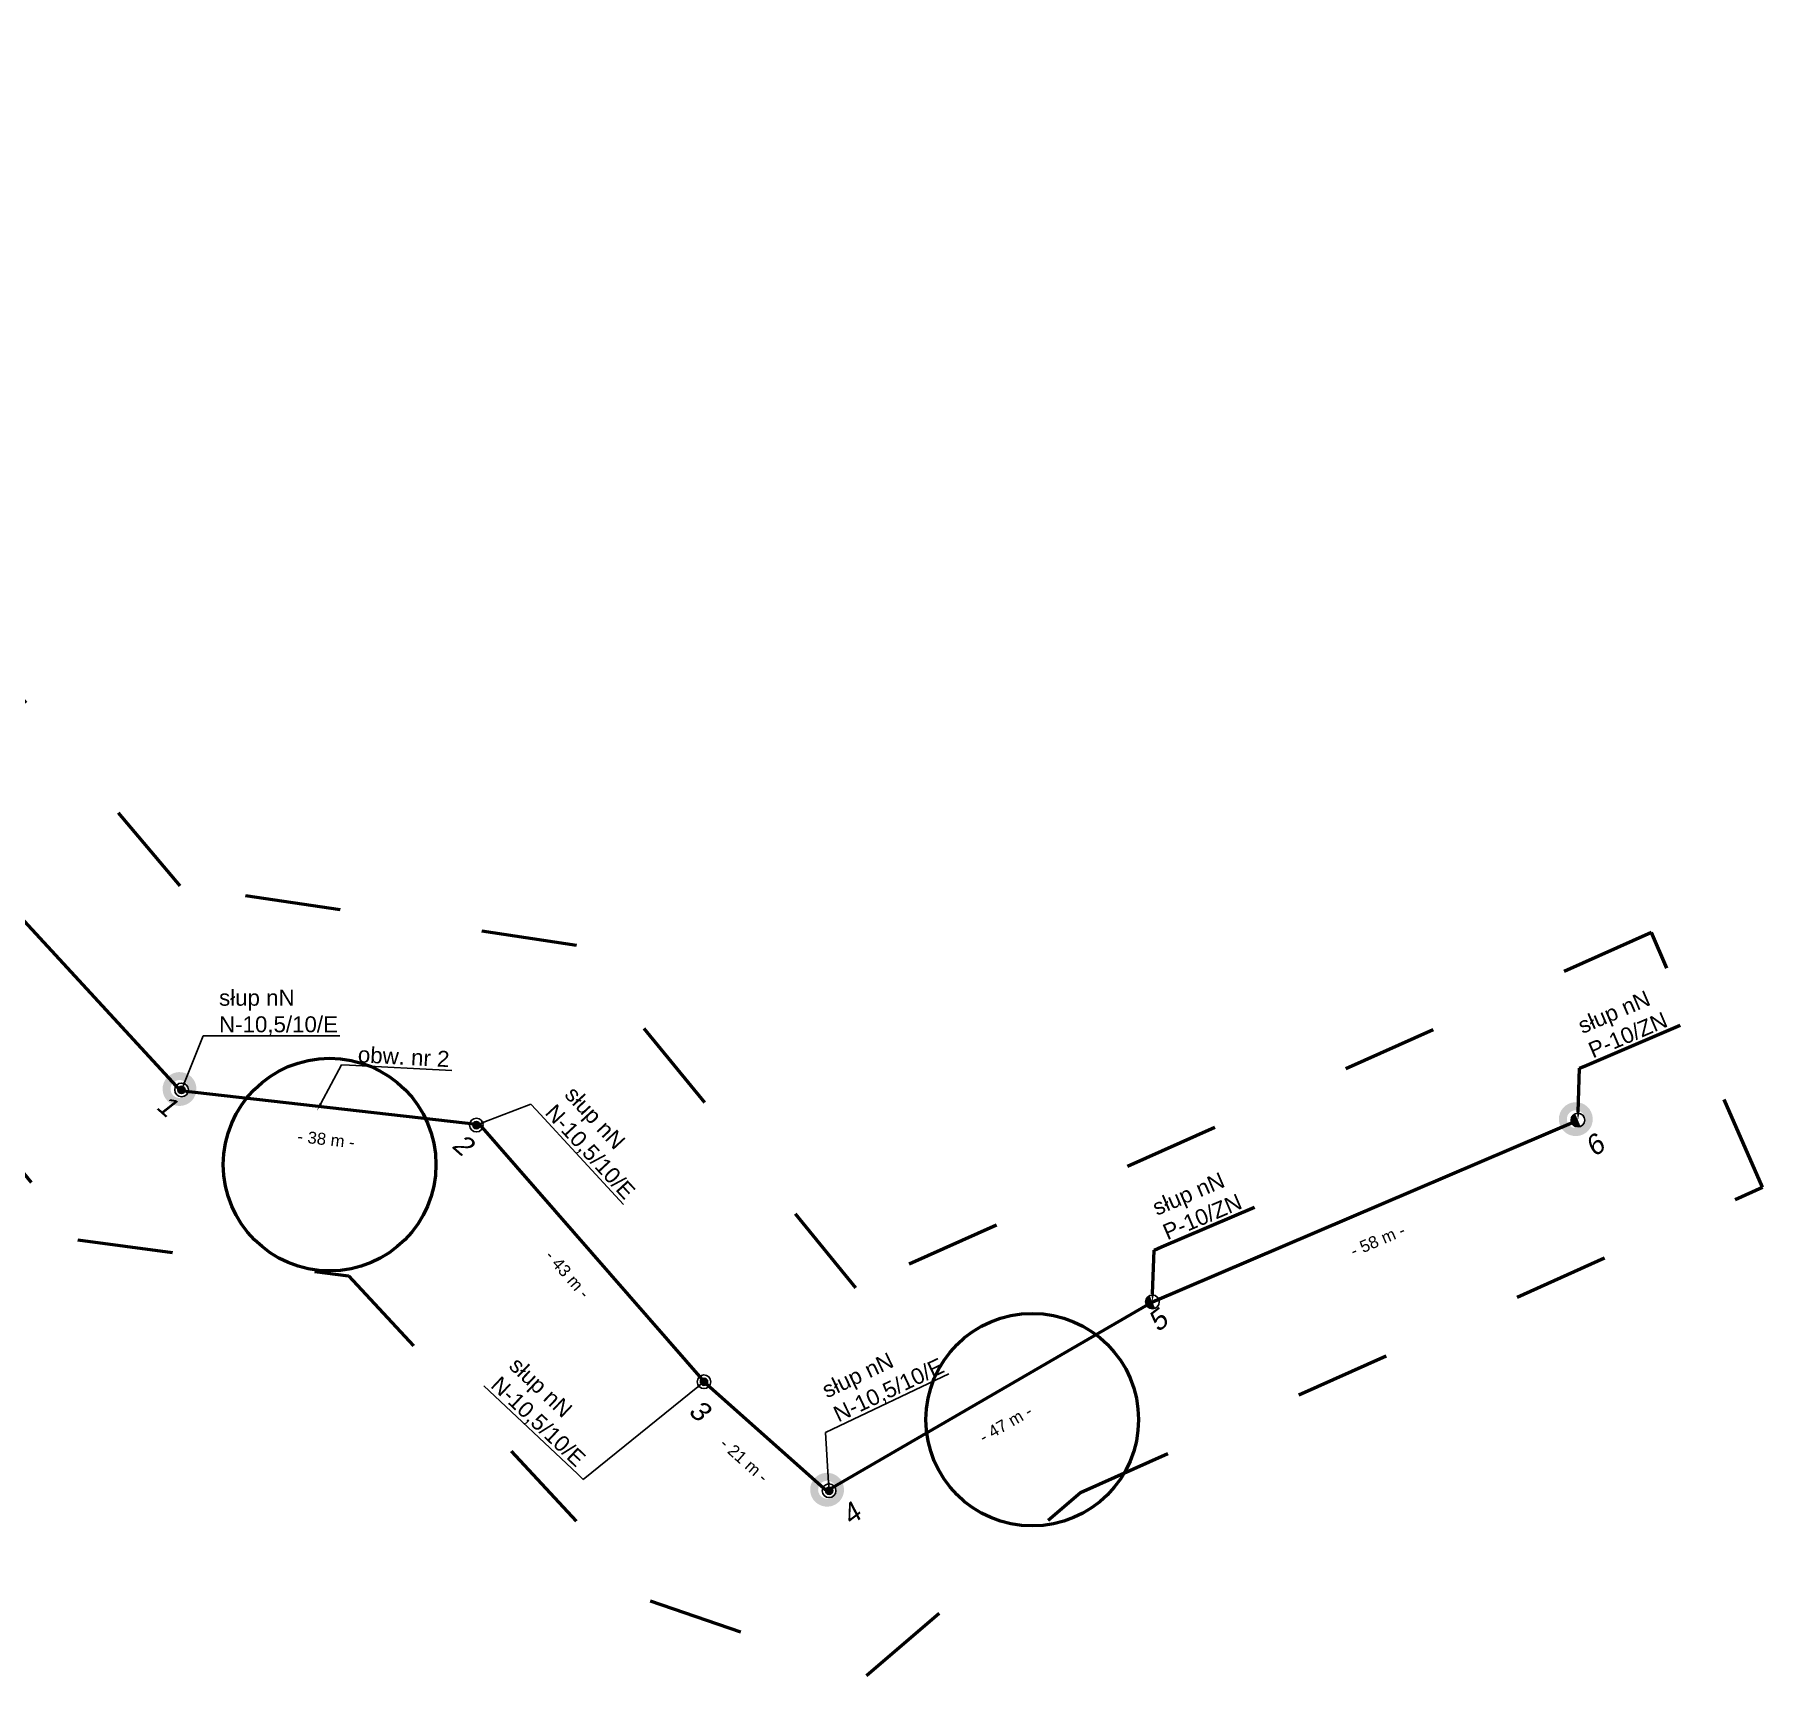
# Model space of a CAD drawing. Header units: metres. Extents: x 7547313 to 7555771, y 5771206 to 5789306.
# Drawn here: x 7548507.1 to 7548723.9, y 5784527.8 to 5784733.7 of the extents above; entities that cross this region are included whole.
import ezdxf
from ezdxf import colors
from ezdxf.entities.mleader import LeaderData, LeaderLine
from ezdxf.math import Vec2, Vec3

# ---------------------------------------------------------------- set-up
doc = ezdxf.new("R2010")
doc.units = ezdxf.units.M
doc.linetypes.add('GCAD_ISO03W100', pattern=[30, 12, -18])
for name, color, linetype, lineweight in [('!TELE', 30, 'SCARPLINE1A', 50), ('!trafo_05-0739', 6, 'GCAD_ISO03W100', 50), ('_numery', 7, 'Continuous', 40), ('_PRZEWIESZENIA', 6, 'Continuous', 50)]:
    doc.layers.add(name, color=color, linetype=linetype, lineweight=lineweight)
for name, color, linetype in [('!wymiary', 7, 'Continuous'), ('_MM mufy', 3, 'Continuous'), ('_MM opisy', 7, 'Continuous'), ('_MM slupy', 5, 'Continuous')]:
    doc.layers.add(name, color=color, linetype=linetype)
doc.styles.get("Standard").update_dxf_attribs({"font": 'arial.ttf'})
doc.linetypes.add('SCARPLINE1A', pattern='A,2,[150,AAA.SHX,S=1,R=0,X=0,Y=0],1e-11', length=2)
doc.dimstyles.new('opis linie', dxfattribs={"dimtxt": 1.5, "dimasz": 0.18, "dimexe": 0.18, "dimexo": 0.0625, "dimgap": 2.5, "dimtad": 4, "dimdec": 0, "dimzin": 0, "dimdsep": 46, "dimtxsty": 'Standard', "dimcen": 0.09, "dimse1": 1, "dimse2": 1, "dimsd1": 1, "dimsd2": 1, "dimclrt": 256, "dimadec": 0, "dimazin": 0, "dimtfac": 1, "dimtdec": 0, "dimtofl": 0, "dimtmove": 0, "dimatfit": 3, "dimfxl": 1, "dimtfill": 1, "dimtolj": 1, "dimtzin": 0, "dimarcsym": 0})

# ---------------------------------------------------------------- blocks, each defined once
blk = doc.blocks.new('*D93')
at = {"layer": 'Defpoints', "color": 0}
for p in [(7548483.7, 5784646.37), (7548524.79, 5784600.68), (7548525.34, 5784601.19)]:
    blk.add_point(p, dxfattribs=at)
at = {"layer": '!wymiary', "insert": (7548501.57, 5784621.06), "char_height": 1.5, "attachment_point": 5, "rotation": 312.6651, "bg_fill": 3, "box_fill_scale": 1.1, "bg_fill_color": 9, "bg_fill_true_color": 13158600, "bg_fill_transparency": 0}
blk.add_mtext('\\A1;- 61 m -', dxfattribs=at)
blk = doc.blocks.new('*D94')
at = {"layer": 'Defpoints', "color": 0}
for p in [(7548525.34, 5784601.19), (7548562.81, 5784596.2), (7548562.89, 5784596.95)]:
    blk.add_point(p, dxfattribs=at)
at = {"layer": '!wymiary', "insert": (7548543.66, 5784595.08), "char_height": 1.5, "attachment_point": 5, "rotation": 353.5577, "bg_fill": 3, "box_fill_scale": 1.1, "bg_fill_color": 9, "bg_fill_true_color": 13158600, "bg_fill_transparency": 0}
blk.add_mtext('\\A1;- 38 m -', dxfattribs=at)
blk = doc.blocks.new('*D95')
at = {"layer": 'Defpoints', "color": 0}
for p in [(7548562.89, 5784596.95), (7548590.52, 5784564.18), (7548591.08, 5784564.67)]:
    blk.add_point(p, dxfattribs=at)
at = {"layer": '!wymiary', "insert": (7548573.96, 5784578.17), "char_height": 1.5, "attachment_point": 5, "rotation": 311.1306, "bg_fill": 3, "box_fill_scale": 1.1, "bg_fill_color": 9, "bg_fill_true_color": 13158600, "bg_fill_transparency": 0}
blk.add_mtext('\\A1;- 43 m -', dxfattribs=at)
blk = doc.blocks.new('*D96')
at = {"layer": 'Defpoints', "color": 0}
for p in [(7548591.08, 5784564.67), (7548606, 5784550.43), (7548606.5, 5784550.99)]:
    blk.add_point(p, dxfattribs=at)
at = {"layer": '!wymiary', "insert": (7548596.13, 5784554.84), "char_height": 1.5, "attachment_point": 5, "rotation": 318.4219, "bg_fill": 3, "box_fill_scale": 1.1, "bg_fill_color": 9, "bg_fill_true_color": 13158600, "bg_fill_transparency": 0}
blk.add_mtext('\\A1;- 21 m -', dxfattribs=at)
blk = doc.blocks.new('*D254')
at = {"layer": 'Defpoints', "color": 0}
for p in [(7548647.33, 5784574.69), (7548647.71, 5784574.04), (7548606.5, 5784550.99)]:
    blk.add_point(p, dxfattribs=at)
at = {"layer": '!wymiary', "insert": (7548628.92, 5784559.38), "char_height": 1.5, "attachment_point": 5, "rotation": 30.1333, "bg_fill": 3, "box_fill_scale": 1.1, "bg_fill_color": 9, "bg_fill_true_color": 13158600, "bg_fill_transparency": 0}
blk.add_mtext('\\A1;- 47 m -', dxfattribs=at)
blk = doc.blocks.new('*D255')
at = {"layer": 'Defpoints', "color": 0}
for p in [(7548700.72, 5784597.5), (7548701.01, 5784596.81), (7548647.33, 5784574.69)]:
    blk.add_point(p, dxfattribs=at)
at = {"layer": '!wymiary', "insert": (7548675.6, 5784582.4), "char_height": 1.5, "attachment_point": 5, "rotation": 23.1338, "bg_fill": 3, "box_fill_scale": 1.1, "bg_fill_color": 9, "bg_fill_true_color": 13158600, "bg_fill_transparency": 0}
blk.add_mtext('\\A1;- 58 m -', dxfattribs=at)
blk = doc.blocks.new('ZN')
at = {"layer": '_MM slupy', "transparency": 33554687}
h = blk.add_hatch(color=256, dxfattribs=at)
h.dxf.hatch_style = 1
h.paths.add_polyline_path([(0, -0.86), (0, 0.86, 1)])
at = {"layer": '_MM slupy'}
blk.add_circle((0, 0), 0.857, dxfattribs=at)
blk = doc.blocks.new('E')
at = {"layer": '_MM slupy'}
h = blk.add_hatch(color=256, dxfattribs=at)
h.dxf.hatch_style = 1
h.paths.add_polyline_path([(0.27, 0.37, 1), (-0.27, -0.37, 1)])
for radius in [0.857, 0.457]:
    blk.add_circle((0, 0), radius, dxfattribs=at)
blk = doc.blocks.new('mufa')
at = {"layer": '_MM mufy'}
h = blk.add_hatch(color=256, dxfattribs=at)
h.dxf.hatch_style = 1
h.paths.add_polyline_path([(2.15, 0.12, 1), (-2.1, -0.05, 1)])
h.paths.add_polyline_path([(-1.1, -0.01, -1), (1.15, 0.08, -1)], flags=16)
h.paths.add_polyline_path([(-0.83, 0, -1), (0.88, 0.07, -1)], flags=0)
blk = doc.blocks.new('q')
at = {"layer": '_MM slupy'}
blk.add_blockref('ZN', (0, 0), dxfattribs=at)
at = {"layer": '_MM opisy'}
ml = blk.add_multileader_mtext('Standard', dxfattribs=at)
ml.set_content('\\pxql;słup nN\\PP-10/ZN', color=256)
ml.set_leader_properties()
ml.build(insert=Vec2(0, 0))
ml.multileader.update_dxf_attribs({"has_text_frame": 1, "text_left_attachment_type": 5, "text_right_attachment_type": 5, "dogleg_length": 1, "arrow_head_size": 1})
ctx = ml.context
ctx.base_point, ctx.char_height, ctx.arrow_head_size, ctx.landing_gap_size, ctx.plane_origin = Vec3(3.75, 5.9), 2, 1, 1, Vec3(1.72, -1.42)
ctx.left_attachment, ctx.right_attachment = 5, 5
notes = []
notes.append((ctx, [(0, (1, 1, 0), (2.75, 5.9), (1, 0), 1, [(0, [(0, 0), (2.75, 5.9)], 0, [])])]))
ctx.mtext.insert, ctx.mtext.flow_direction = Vec3(4.75, 11.7), 5
ctx.mtext.has_bg_fill, ctx.mtext.bg_color, ctx.mtext.bg_scale_factor, ctx.mtext.bg_transparency, ctx.mtext.use_window_bg_color = 1, -1023410175, 1, 0, 1
for ctx, leaders in notes:
    for number, flags, end, landing, length, lines in leaders:
        leader = LeaderData()
        leader.index, (leader.has_last_leader_line, leader.has_dogleg_vector, leader.attachment_direction) = number, flags
        leader.last_leader_point, leader.dogleg_vector, leader.dogleg_length = Vec3(end), Vec3(landing), length
        for number, points, colour, breaks in lines:
            line = LeaderLine()
            line.index, line.vertices, line.color, line.breaks = number, Vec3.list(points), colors.encode_raw_color(colour), breaks
            leader.lines.append(line)
        ctx.leaders.append(leader)

msp = doc.modelspace()

# ---------------------------------------------------------------- linework, layer by layer
at = {"layer": '!TELE'}
for points in [[(7548149.98, 5784906.23), (7548198.22, 5784891.68), (7548244.11, 5784879.13), (7548292.09, 5784865.99), (7548323.63, 5784828.41), (7548356.11, 5784791.36), (7548388.75, 5784754.47), (7548421.42, 5784717.43), (7548454.11, 5784680.25), (7548483.7, 5784646.37), (7548525.34, 5784601.19), (7548562.89, 5784596.95), (7548591.08, 5784564.67), (7548606.5, 5784550.99)], [(7548606.5, 5784550.99), (7548647.33, 5784574.69), (7548700.72, 5784597.5)]]:
    msp.add_lwpolyline(points, dxfattribs=at)

# ---------------------------------------------------------------- texts
at = {"layer": '_numery', "oblique": 10}
msp.add_text('4', height=2.5, rotation=37.5942, dxfattribs=at).set_placement((7548609.51, 5784546.53))

# ---------------------------------------------------------------- next in the draw order: dimensions: what is measured, and where the dimension line sits
at = {"layer": '!wymiary'}
dim = msp.add_aligned_dim(p1=(7548483.7, 5784646.37), p2=(7548525.34, 5784601.19), distance=-0.75, dimstyle='opis linie', override={"dimpost": '- <> m -'}, dxfattribs=at)
dim.commit()
dim.dimension.update_dxf_attribs({"geometry": '*D93', "text_midpoint": (7548501.57, 5784621.06)})

# ---------------------------------------------------------------- next in the draw order: dimensions: what is measured, and where the dimension line sits
dim = msp.add_aligned_dim(p1=(7548525.34, 5784601.19), p2=(7548562.89, 5784596.95), distance=-0.75, dimstyle='opis linie', override={"dimpost": '- <> m -'}, dxfattribs=at)
dim.commit()
dim.dimension.update_dxf_attribs({"geometry": '*D94', "text_midpoint": (7548543.66, 5784595.08)})

# ---------------------------------------------------------------- next in the draw order: texts
at = {"layer": '_numery', "oblique": 10}
msp.add_text('1', height=2.5, rotation=318.4797, dxfattribs=at).set_placement((7548522.21, 5784599.01))

# ---------------------------------------------------------------- next in the draw order: dimensions: what is measured, and where the dimension line sits
at = {"layer": '!wymiary'}
dim = msp.add_aligned_dim(p1=(7548562.89, 5784596.95), p2=(7548591.08, 5784564.67), distance=-0.75, dimstyle='opis linie', override={"dimpost": '- <> m -'}, dxfattribs=at)
dim.commit()
dim.dimension.update_dxf_attribs({"geometry": '*D95', "text_midpoint": (7548573.96, 5784578.17)})

# ---------------------------------------------------------------- next in the draw order: leaders
at = {"layer": '_MM opisy'}
ml = msp.add_multileader_mtext('Standard', dxfattribs=at)
ml.set_content('\\pxql;słup nN\\PN-10,5/10/E', color=256)
ml.set_leader_properties()
ml.build(insert=Vec2(0, 0))
ml.multileader.update_dxf_attribs({"has_text_frame": 1, "text_left_attachment_type": 5, "text_right_attachment_type": 5, "dogleg_length": 1, "arrow_head_size": 1})
ctx = ml.context
ctx.base_point, ctx.char_height, ctx.arrow_head_size, ctx.landing_gap_size, ctx.plane_origin = Vec3(7548529.23, 5784608.08), 2, 1, 1, Vec3(7548527.24, 5784599.86)
ctx.left_attachment, ctx.right_attachment = 5, 5
notes = []
notes.append((ctx, [(0, (1, 1, 0), (7548528.23, 5784608.08), (1, 0), 1, [(0, [(7548525.52, 5784601.28)], 0, [])])]))
ctx.mtext.insert, ctx.mtext.flow_direction = Vec3(7548530.23, 5784613.85), 5
ctx.mtext.has_bg_fill, ctx.mtext.bg_color, ctx.mtext.bg_scale_factor, ctx.mtext.bg_transparency, ctx.mtext.use_window_bg_color = 1, -1023410175, 1, 0, 1
for ctx, leaders in notes:
    for number, flags, end, landing, length, lines in leaders:
        leader = LeaderData()
        leader.index, (leader.has_last_leader_line, leader.has_dogleg_vector, leader.attachment_direction) = number, flags
        leader.last_leader_point, leader.dogleg_vector, leader.dogleg_length = Vec3(end), Vec3(landing), length
        for number, points, colour, breaks in lines:
            line = LeaderLine()
            line.index, line.vertices, line.color, line.breaks = number, Vec3.list(points), colors.encode_raw_color(colour), breaks
            leader.lines.append(line)
        ctx.leaders.append(leader)

# ---------------------------------------------------------------- next in the draw order: block references
at = {"color": 5, "lineweight": 70}
msp.add_blockref('mufa', (7548525.24, 5784601.36), dxfattribs=at)
msp.add_blockref('E', (7548525.52, 5784601.28))

# ---------------------------------------------------------------- next in the draw order: dimensions: what is measured, and where the dimension line sits
at = {"layer": '!wymiary'}
dim = msp.add_aligned_dim(p1=(7548591.08, 5784564.67), p2=(7548606.5, 5784550.99), distance=-0.75, dimstyle='opis linie', override={"dimpost": '- <> m -'}, dxfattribs=at)
dim.commit()
dim.dimension.update_dxf_attribs({"geometry": '*D96', "text_midpoint": (7548596.13, 5784554.84)})

# ---------------------------------------------------------------- next in the draw order: leaders
at = {"layer": '_MM opisy'}
ml = msp.add_multileader_mtext('Standard', dxfattribs=at)
ml.set_content('\\pxql;słup nN\\PN-10,5/10/E', color=256)
ml.set_leader_properties()
ml.build(insert=Vec2(0, 0))
ml.multileader.update_dxf_attribs({"has_text_frame": 1, "text_left_attachment_type": 5, "text_right_attachment_type": 5, "dogleg_length": 1, "arrow_head_size": 1})
ctx = ml.context
ctx.base_point, ctx.char_height, ctx.arrow_head_size, ctx.landing_gap_size, ctx.plane_origin, ctx.plane_x_axis, ctx.plane_y_axis = Vec3(7548570.02, 5784598.77), 2, 1, 1, Vec3(7548562.63, 5784594.65), Vec3(0.679042, -0.734099), Vec3(0.734099, 0.679042)
ctx.left_attachment, ctx.right_attachment = 5, 5
notes = []
notes.append((ctx, [(0, (1, 1, 0), (7548569.34, 5784599.5), (0.679042, -0.734099), 1, [(0, [(7548562.51, 5784596.87)], 0, [])])]))
ctx.mtext.insert, ctx.mtext.text_direction, ctx.mtext.flow_direction = Vec3(7548574.93, 5784601.95), Vec3(0.679042, -0.734099), 5
ctx.mtext.has_bg_fill, ctx.mtext.bg_color, ctx.mtext.bg_scale_factor, ctx.mtext.bg_transparency, ctx.mtext.use_window_bg_color = 1, -1023410175, 1, 0, 1
for ctx, leaders in notes:
    for number, flags, end, landing, length, lines in leaders:
        leader = LeaderData()
        leader.index, (leader.has_last_leader_line, leader.has_dogleg_vector, leader.attachment_direction) = number, flags
        leader.last_leader_point, leader.dogleg_vector, leader.dogleg_length = Vec3(end), Vec3(landing), length
        for number, points, colour, breaks in lines:
            line = LeaderLine()
            line.index, line.vertices, line.color, line.breaks = number, Vec3.list(points), colors.encode_raw_color(colour), breaks
            leader.lines.append(line)
        ctx.leaders.append(leader)

# ---------------------------------------------------------------- next in the draw order: block references
at = {"rotation": 312.76882539226}
msp.add_blockref('E', (7548562.51, 5784596.87), dxfattribs=at)

# ---------------------------------------------------------------- next in the draw order: texts
at = {"layer": '_numery', "oblique": 10}
msp.add_text('2', height=2.5, rotation=318.4797, dxfattribs=at).set_placement((7548559.3, 5784594.14))

# ---------------------------------------------------------------- next in the draw order: dimensions: what is measured, and where the dimension line sits
at = {"layer": '!wymiary'}
dim = msp.add_aligned_dim(p1=(7548606.5, 5784550.99), p2=(7548647.33, 5784574.69), distance=-0.75, dimstyle='opis linie', override={"dimpost": '- <> m -'}, dxfattribs=at)
dim.commit()
dim.dimension.update_dxf_attribs({"geometry": '*D254', "text_midpoint": (7548628.92, 5784559.38)})

# ---------------------------------------------------------------- next in the draw order: leaders
at = {"layer": '_MM opisy'}
ml = msp.add_multileader_mtext('Standard', dxfattribs=at)
ml.set_content('\\pxql;słup nN\\PN-10,5/10/E', color=256)
ml.set_leader_properties()
ml.build(insert=Vec2(0, 0))
ml.multileader.update_dxf_attribs({"has_text_frame": 1, "text_left_attachment_type": 5, "text_right_attachment_type": 5, "dogleg_length": 1, "arrow_head_size": 1})
ctx = ml.context
ctx.base_point, ctx.char_height, ctx.arrow_head_size, ctx.landing_gap_size, ctx.plane_origin, ctx.plane_x_axis, ctx.plane_y_axis = Vec3(7548563.16, 5784564.44), 2, 1, 1, Vec3(7548591.35, 5784562.46), Vec3(0.727951, -0.685629), Vec3(0.685629, 0.727951)
ctx.left_attachment, ctx.right_attachment = 5, 5
notes = []
notes.append((ctx, [(0, (1, 1, 0), (7548575.93, 5784552.41), (-0.727951, 0.685629), 1, [(0, [(7548591.07, 5784564.67)], 0, [])])]))
ctx.mtext.insert, ctx.mtext.text_direction, ctx.mtext.flow_direction = Vec3(7548567.84, 5784567.95), Vec3(0.727951, -0.685629), 5
ctx.mtext.has_bg_fill, ctx.mtext.bg_color, ctx.mtext.bg_scale_factor, ctx.mtext.bg_transparency, ctx.mtext.use_window_bg_color = 1, -1023410175, 1, 0, 1
for ctx, leaders in notes:
    for number, flags, end, landing, length, lines in leaders:
        leader = LeaderData()
        leader.index, (leader.has_last_leader_line, leader.has_dogleg_vector, leader.attachment_direction) = number, flags
        leader.last_leader_point, leader.dogleg_vector, leader.dogleg_length = Vec3(end), Vec3(landing), length
        for number, points, colour, breaks in lines:
            line = LeaderLine()
            line.index, line.vertices, line.color, line.breaks = number, Vec3.list(points), colors.encode_raw_color(colour), breaks
            leader.lines.append(line)
        ctx.leaders.append(leader)

# ---------------------------------------------------------------- next in the draw order: block references
at = {"rotation": 316.7149301935435}
msp.add_blockref('E', (7548591.07, 5784564.67), dxfattribs=at)

# ---------------------------------------------------------------- next in the draw order: texts
at = {"layer": '_numery', "oblique": 10}
msp.add_text('3', height=2.5, rotation=318.4797, dxfattribs=at).set_placement((7548588.99, 5784560.78))

# ---------------------------------------------------------------- next in the draw order: dimensions: what is measured, and where the dimension line sits
at = {"layer": '!wymiary'}
dim = msp.add_aligned_dim(p1=(7548647.33, 5784574.69), p2=(7548700.72, 5784597.5), distance=-0.75, dimstyle='opis linie', override={"dimpost": '- <> m -'}, dxfattribs=at)
dim.commit()
dim.dimension.update_dxf_attribs({"geometry": '*D255', "text_midpoint": (7548675.6, 5784582.4)})

# ---------------------------------------------------------------- next in the draw order: leaders
at = {"layer": '_MM opisy'}
ml = msp.add_multileader_mtext('Standard', dxfattribs=at)
ml.set_content('\\pxql;słup nN\\PN-10,5/10/E', color=256)
ml.set_leader_properties()
ml.build(insert=Vec2(0, 0))
ml.multileader.update_dxf_attribs({"has_text_frame": 1, "text_left_attachment_type": 5, "text_right_attachment_type": 5, "dogleg_length": 1, "arrow_head_size": 1})
ctx = ml.context
ctx.base_point, ctx.char_height, ctx.arrow_head_size, ctx.landing_gap_size, ctx.plane_origin, ctx.plane_x_axis, ctx.plane_y_axis = Vec3(7548607.21, 5784558.73), 2, 1, 1, Vec3(7548608.93, 5784550.45), Vec3(0.903548, 0.428487), Vec3(-0.428487, 0.903548)
ctx.left_attachment, ctx.right_attachment = 5, 5
notes = []
notes.append((ctx, [(0, (1, 1, 0), (7548606.31, 5784558.3), (0.903548, 0.428487), 1, [(0, [(7548606.77, 5784550.99)], 0, [])])]))
ctx.mtext.insert, ctx.mtext.text_direction, ctx.mtext.flow_direction = Vec3(7548605.64, 5784564.37), Vec3(0.903548, 0.428487), 5
ctx.mtext.has_bg_fill, ctx.mtext.bg_color, ctx.mtext.bg_scale_factor, ctx.mtext.bg_transparency, ctx.mtext.use_window_bg_color = 1, -1023410175, 1, 0, 1
for ctx, leaders in notes:
    for number, flags, end, landing, length, lines in leaders:
        leader = LeaderData()
        leader.index, (leader.has_last_leader_line, leader.has_dogleg_vector, leader.attachment_direction) = number, flags
        leader.last_leader_point, leader.dogleg_vector, leader.dogleg_length = Vec3(end), Vec3(landing), length
        for number, points, colour, breaks in lines:
            line = LeaderLine()
            line.index, line.vertices, line.color, line.breaks = number, Vec3.list(points), colors.encode_raw_color(colour), breaks
            leader.lines.append(line)
        ctx.leaders.append(leader)

# ---------------------------------------------------------------- next in the draw order: block references
at = {"layer": '!TELE', "rotation": 23.13379976327313}
for p in [(7548700.72, 5784597.5), (7548647.33, 5784574.69)]:
    msp.add_blockref('q', p, dxfattribs=at)
at = {"color": 5, "lineweight": 70}
msp.add_blockref('mufa', (7548606.49, 5784551.08), dxfattribs=at)
at = {"rotation": 25.37156175623863}
msp.add_blockref('E', (7548606.77, 5784550.99), dxfattribs=at)

# ---------------------------------------------------------------- next in the draw order: linework, layer by layer
at = {"layer": '!trafo_05-0739'}
msp.add_lwpolyline([(7547641.2, 5785178.25), (7547634.65, 5785132.99), (7547721.08, 5785131.95), (7547994.33, 5784969.45), (7547970.52, 5784919.77), (7547996.4, 5784908.38), (7548031.07, 5784948.75), (7548062.9, 5784936.65), (7548097.51, 5784905.28), (7548290.61, 5784854.82), (7548512.5, 5784582.48), (7548546.46, 5784577.95), (7548584.3, 5784537.19), (7548611.47, 5784527.81), (7548638.32, 5784550.78), (7548723.87, 5784589.07), (7548709.94, 5784621.05), (7548610.12, 5784576.44), (7548575.07, 5784619.4), (7548525.34, 5784626.88), (7548306.84, 5784886.78), (7548106.46, 5784940.6), (7548053.47, 5784981.17), (7547724.74, 5785178.25)], close=True, dxfattribs=at)
at = {"layer": '_PRZEWIESZENIA', "color": 3}
msp.add_circle((7548632.25, 5784559.91), 13.34, dxfattribs=at)

# ---------------------------------------------------------------- next in the draw order: block references
at = {"color": 5, "lineweight": 70}
msp.add_blockref('mufa', (7548700.43, 5784597.58), dxfattribs=at)

# ---------------------------------------------------------------- next in the draw order: texts
at = {"layer": '_numery', "oblique": 10}
for s, p in [('6', (7548702.8, 5784592.77)), ('5', (7548648, 5784570.82))]:
    msp.add_text(s, height=2.5, rotation=37.5942, dxfattribs=at).set_placement(p)

# ---------------------------------------------------------------- next in the draw order: leaders
at = {"layer": '_MM opisy', "color": 1}
ml = msp.add_multileader_mtext('Standard', dxfattribs=at)
ml.set_content('\\pxql;obw. nr 2', color=1)
ml.set_leader_properties()
ml.build(insert=Vec2(0, 0))
ml.multileader.update_dxf_attribs({"has_text_frame": 1, "text_left_attachment_type": 5, "text_right_attachment_type": 5, "dogleg_length": 1, "arrow_head_size": 1})
ctx = ml.context
ctx.base_point, ctx.char_height, ctx.arrow_head_size, ctx.landing_gap_size, ctx.plane_origin, ctx.plane_x_axis, ctx.plane_y_axis = Vec3(7548546.58, 5784604.4), 2, 1, 1, Vec3(7548544.16, 5784597.19), Vec3(0.998599, -0.052921), Vec3(0.052921, 0.998599)
ctx.left_attachment, ctx.right_attachment = 5, 5
notes = []
notes.append((ctx, [(0, (1, 1, 0), (7548545.58, 5784604.45), (0.998599, -0.052921), 1, [(0, [(7548542.52, 5784598.7), (7548545.58, 5784604.45)], 0, [])])]))
ctx.mtext.insert, ctx.mtext.text_direction, ctx.mtext.flow_direction = Vec3(7548547.71, 5784606.75), Vec3(0.998599, -0.052921), 5
ctx.mtext.has_bg_fill, ctx.mtext.bg_color, ctx.mtext.bg_scale_factor, ctx.mtext.bg_transparency, ctx.mtext.use_window_bg_color = 1, -1023410175, 1, 0, 1
for ctx, leaders in notes:
    for number, flags, end, landing, length, lines in leaders:
        leader = LeaderData()
        leader.index, (leader.has_last_leader_line, leader.has_dogleg_vector, leader.attachment_direction) = number, flags
        leader.last_leader_point, leader.dogleg_vector, leader.dogleg_length = Vec3(end), Vec3(landing), length
        for number, points, colour, breaks in lines:
            line = LeaderLine()
            line.index, line.vertices, line.color, line.breaks = number, Vec3.list(points), colors.encode_raw_color(colour), breaks
            leader.lines.append(line)
        ctx.leaders.append(leader)

# ---------------------------------------------------------------- next in the draw order: linework, layer by layer
at = {"layer": '_PRZEWIESZENIA', "color": 3}
msp.add_circle((7548544.1, 5784591.91), 13.34, dxfattribs=at)

doc.saveas('drawing.dxf')
